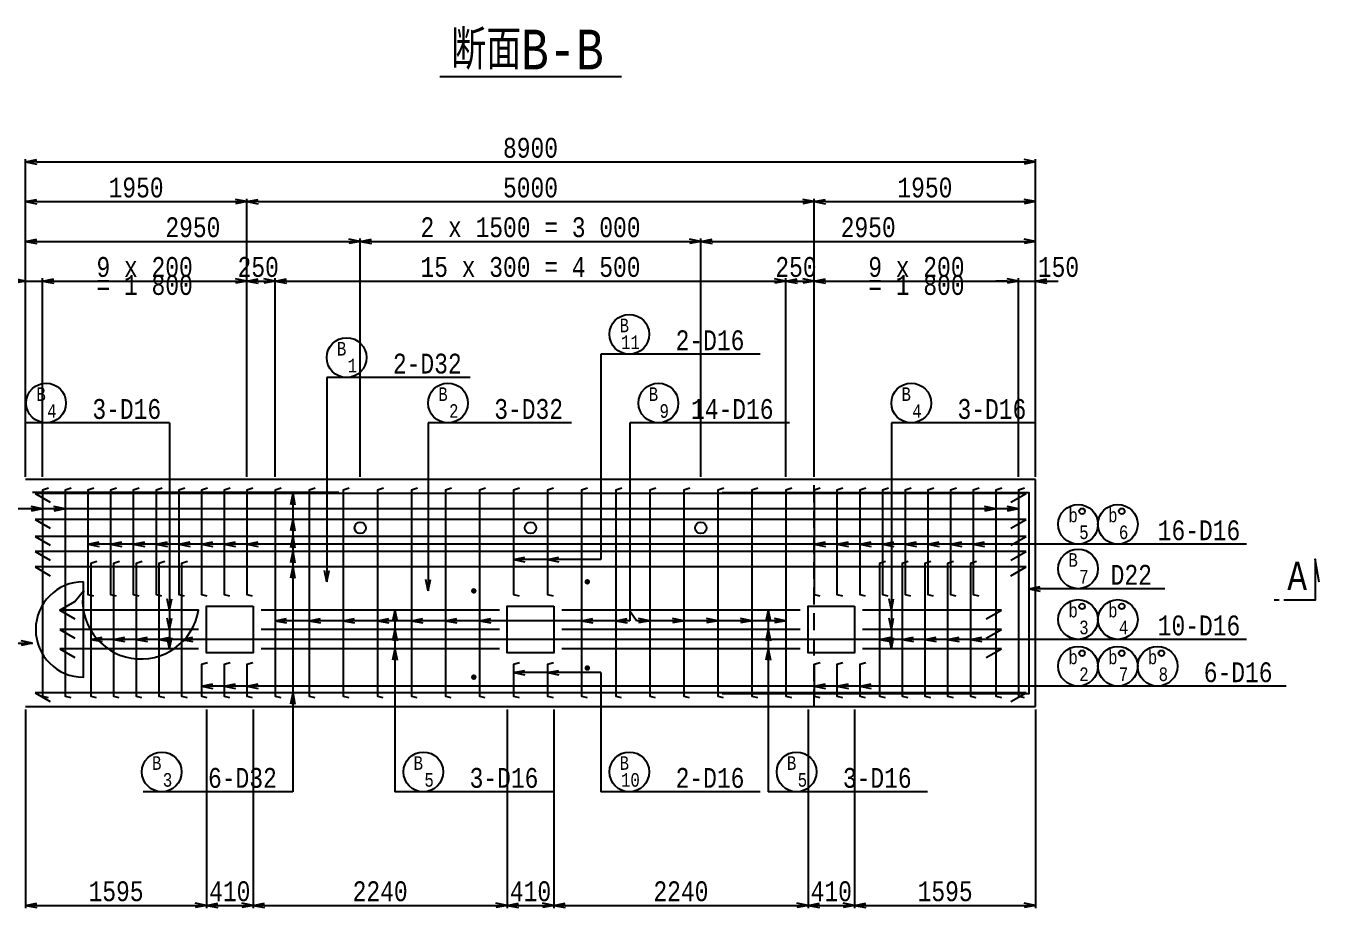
# Model space of a CAD drawing. Extents: x 0 to 42050, y -16055 to 29700.
# Drawn here: x 6257 to 17652, y 11967 to 19740 of the extents above; entities that cross this region are included whole.
import ezdxf
from ezdxf.enums import TextEntityAlignment as Align

# ---------------------------------------------------------------- set-up
doc = ezdxf.new("R2010")
doc.units = 0
doc.header["$LTSCALE"] = 300
doc.header["$MEASUREMENT"] = 0
doc.linetypes.add('DASHED', pattern=[0.75, 0.5, -0.25])
doc.layers.get('0').update_dxf_attribs({"linetype": 'CONTINUOUS'})
doc.layers.get('DEFPOINTS').update_dxf_attribs({"linetype": 'CONTINUOUS'})
for name, color, linetype in [('1002', 1, 'CONTINUOUS'), ('ガス圧接', 4, 'CONTINUOUS'), ('スターラップ', 6, 'CONTINUOUS'), ('主筋', 3, 'CONTINUOUS'), ('引き出し線', 2, 'CONTINUOUS'), ('構造線', 7, 'CONTINUOUS'), ('配力筋', 4, 'CONTINUOUS')]:
    doc.layers.add(name, color=color, linetype=linetype)
doc.styles.get("Standard").update_dxf_attribs({"font": 'monotxt.shx', "width": 0.8, "bigfont": 'extfont.shx'})
doc.dimstyles.new('DIMST1_1', dxfattribs={"dimscale": 50, "dimtxt": 4, "dimasz": 2, "dimexe": 0.5, "dimexo": 0.5, "dimgap": 0.09, "dimtad": 0, "dimdec": 0, "dimzin": 0, "dimtxsty": 'STANDARD', "dimblk": 'ARROW_1', "dimblk1": 'ARROW_1', "dimblk2": 'ARROW_1', "dimcen": 1, "dimdle": 3, "dimclrd": 1, "dimclre": 1, "dimclrt": 3, "dimazin": 3, "dimtfac": 1, "dimtdec": 4, "dimtix": 1, "dimtmove": 0, "dimatfit": 3, "dimtvp": 0.7, "dimtolj": 1, "dimtzin": 0})

# ---------------------------------------------------------------- blocks, each defined once
blk = doc.blocks.new('ARROW_1')
at = {"color": 0}
for p, q in [((0, 0), (-1, 0.2)), ((0, 0), (-1, -0.2)), ((-1, 0), (0, 0))]:
    blk.add_line(p, q, dxfattribs=at)
blk = doc.blocks.new('*D31')
at = {"color": 2, "linetype": 'BYBLOCK'}
for p, q in [((9227, 14157), (9227, 16957)), ((9327, 16932), (18027, 16932)), ((18127, 14157), (18127, 16957))]:
    blk.add_line(p, q, dxfattribs=at)
at = {"layer": 'DEFPOINTS', "color": 0, "linetype": 'BYBLOCK'}
for p in [(18127, 16932), (9227, 14132), (18127, 14132)]:
    blk.add_point(p, dxfattribs=at)
at = {"color": 2, "linetype": 'BYBLOCK', "xscale": 100, "yscale": 100, "zscale": 100, "rotation": 180}
blk.add_blockref('ARROW_1', (9227, 16932), dxfattribs=at)
at = {"color": 2, "linetype": 'BYBLOCK', "xscale": 100, "yscale": 100, "zscale": 100}
blk.add_blockref('ARROW_1', (18127, 16932), dxfattribs=at)
at = {"color": 6, "linetype": 'BYBLOCK', "insert": (13677, 17055), "char_height": 175, "attachment_point": 5}
blk.add_mtext('\\A1;8900', dxfattribs=at)
blk = doc.blocks.new('*D32')
at = {"color": 2, "linetype": 'BYBLOCK'}
for p, q in [((9327, 16582), (11077, 16582)), ((11177, 14157), (11177, 16607))]:
    blk.add_line(p, q, dxfattribs=at)
at = {"layer": 'DEFPOINTS', "color": 0, "linetype": 'BYBLOCK'}
for p in [(9227, 16582), (11177, 16582), (11177, 14132)]:
    blk.add_point(p, dxfattribs=at)
at = {"color": 2, "linetype": 'BYBLOCK', "xscale": 100, "yscale": 100, "zscale": 100, "rotation": 180}
blk.add_blockref('ARROW_1', (9227, 16582), dxfattribs=at)
at = {"color": 2, "linetype": 'BYBLOCK', "xscale": 100, "yscale": 100, "zscale": 100}
blk.add_blockref('ARROW_1', (11177, 16582), dxfattribs=at)
at = {"color": 6, "linetype": 'BYBLOCK', "insert": (10202, 16705), "char_height": 175, "attachment_point": 5}
blk.add_mtext('\\A1;1950', dxfattribs=at)
blk = doc.blocks.new('*D33')
at = {"color": 2, "linetype": 'BYBLOCK'}
for p, q in [((11277, 16582), (16077, 16582)), ((16177, 14157), (16177, 16607))]:
    blk.add_line(p, q, dxfattribs=at)
at = {"layer": 'DEFPOINTS', "color": 0, "linetype": 'BYBLOCK'}
for p in [(16177, 16582), (11177, 14132), (16177, 14132)]:
    blk.add_point(p, dxfattribs=at)
at = {"color": 2, "linetype": 'BYBLOCK', "xscale": 100, "yscale": 100, "zscale": 100, "rotation": 180}
blk.add_blockref('ARROW_1', (11177, 16582), dxfattribs=at)
at = {"color": 2, "linetype": 'BYBLOCK', "xscale": 100, "yscale": 100, "zscale": 100}
blk.add_blockref('ARROW_1', (16177, 16582), dxfattribs=at)
at = {"color": 6, "linetype": 'BYBLOCK', "insert": (13677, 16705), "char_height": 175, "attachment_point": 5}
blk.add_mtext('\\A1;5000', dxfattribs=at)
blk = doc.blocks.new('*D34')
at = {"color": 2, "linetype": 'BYBLOCK'}
blk.add_line((16277, 16582), (18027, 16582), dxfattribs=at)
at = {"layer": 'DEFPOINTS', "color": 0, "linetype": 'BYBLOCK'}
for p in [(18127, 16582), (18127, 16582), (16177, 14132)]:
    blk.add_point(p, dxfattribs=at)
at = {"color": 2, "linetype": 'BYBLOCK', "xscale": 100, "yscale": 100, "zscale": 100, "rotation": 180}
blk.add_blockref('ARROW_1', (16177, 16582), dxfattribs=at)
at = {"color": 2, "linetype": 'BYBLOCK', "xscale": 100, "yscale": 100, "zscale": 100}
blk.add_blockref('ARROW_1', (18127, 16582), dxfattribs=at)
at = {"color": 6, "linetype": 'BYBLOCK', "insert": (17152, 16705), "char_height": 175, "attachment_point": 5}
blk.add_mtext('\\A1;1950', dxfattribs=at)
blk = doc.blocks.new('*D35')
at = {"color": 2, "linetype": 'BYBLOCK'}
for p, q in [((9127, 15882), (9027, 15882)), ((9227, 15882), (9377, 15882)), ((9227, 15882), (9377, 15882)), ((9377, 14157), (9377, 15907)), ((9477, 15882), (9577, 15882))]:
    blk.add_line(p, q, dxfattribs=at)
at = {"layer": 'DEFPOINTS', "color": 0, "linetype": 'BYBLOCK'}
for p in [(9227, 15882), (9377, 15882), (9377, 14132)]:
    blk.add_point(p, dxfattribs=at)
at = {"color": 2, "linetype": 'BYBLOCK', "xscale": 100, "yscale": 100, "zscale": 100}
blk.add_blockref('ARROW_1', (9227, 15882), dxfattribs=at)
at = {"color": 2, "linetype": 'BYBLOCK', "xscale": 100, "yscale": 100, "zscale": 100, "rotation": 180}
blk.add_blockref('ARROW_1', (9377, 15882), dxfattribs=at)
at = {"color": 6, "linetype": 'BYBLOCK', "insert": (8959, 16005), "char_height": 175, "attachment_point": 5}
blk.add_mtext('\\A1;150', dxfattribs=at)
blk = doc.blocks.new('*D36')
at = {"color": 2, "linetype": 'BYBLOCK'}
for p, q in [((6504, 17492), (8104, 17492)), ((8204, 15767), (8204, 17517))]:
    blk.add_line(p, q, dxfattribs=at)
at = {"layer": 'DEFPOINTS', "color": 0, "linetype": 'BYBLOCK'}
for p in [(8204, 17492), (6404, 15742), (8204, 15742)]:
    blk.add_point(p, dxfattribs=at)
at = {"color": 2, "linetype": 'BYBLOCK', "xscale": 100, "yscale": 100, "zscale": 100, "rotation": 180}
blk.add_blockref('ARROW_1', (6404, 17492), dxfattribs=at)
at = {"color": 2, "linetype": 'BYBLOCK', "xscale": 100, "yscale": 100, "zscale": 100}
blk.add_blockref('ARROW_1', (8204, 17492), dxfattribs=at)
at = {"color": 6, "linetype": 'BYBLOCK', "insert": (7304, 17615), "char_height": 175, "attachment_point": 5}
blk.add_mtext('\\A1;9 x 200 ', dxfattribs=at)
blk = doc.blocks.new('*D37')
at = {"color": 2, "linetype": 'BYBLOCK'}
for p, q in [((11277, 15882), (11327, 15882)), ((11427, 14157), (11427, 15907))]:
    blk.add_line(p, q, dxfattribs=at)
at = {"layer": 'DEFPOINTS', "color": 0, "linetype": 'BYBLOCK'}
for p in [(11427, 15882), (11177, 14132), (11427, 14132)]:
    blk.add_point(p, dxfattribs=at)
at = {"color": 2, "linetype": 'BYBLOCK', "xscale": 100, "yscale": 100, "zscale": 100, "rotation": 180}
blk.add_blockref('ARROW_1', (11177, 15882), dxfattribs=at)
at = {"color": 2, "linetype": 'BYBLOCK', "xscale": 100, "yscale": 100, "zscale": 100}
blk.add_blockref('ARROW_1', (11427, 15882), dxfattribs=at)
at = {"color": 6, "linetype": 'BYBLOCK', "insert": (11278, 16005), "char_height": 175, "attachment_point": 5}
blk.add_mtext('\\A1;250', dxfattribs=at)
blk = doc.blocks.new('*D38')
at = {"color": 2, "linetype": 'BYBLOCK'}
for p, q in [((11527, 15882), (15827, 15882)), ((15927, 14157), (15927, 15907))]:
    blk.add_line(p, q, dxfattribs=at)
at = {"layer": 'DEFPOINTS', "color": 0, "linetype": 'BYBLOCK'}
for p in [(15927, 15882), (11427, 14132), (15927, 14132)]:
    blk.add_point(p, dxfattribs=at)
at = {"color": 2, "linetype": 'BYBLOCK', "xscale": 100, "yscale": 100, "zscale": 100, "rotation": 180}
blk.add_blockref('ARROW_1', (11427, 15882), dxfattribs=at)
at = {"color": 2, "linetype": 'BYBLOCK', "xscale": 100, "yscale": 100, "zscale": 100}
blk.add_blockref('ARROW_1', (15927, 15882), dxfattribs=at)
at = {"color": 6, "linetype": 'BYBLOCK', "insert": (13677, 16005), "char_height": 175, "attachment_point": 5}
blk.add_mtext('\\A1;15 x 300 = 4 500', dxfattribs=at)
blk = doc.blocks.new('*D39')
at = {"color": 2, "linetype": 'BYBLOCK'}
for p, q in [((16027, 15882), (16077, 15882)), ((16177, 14157), (16177, 15907))]:
    blk.add_line(p, q, dxfattribs=at)
at = {"layer": 'DEFPOINTS', "color": 0, "linetype": 'BYBLOCK'}
for p in [(16177, 15882), (15927, 14132), (16177, 14132)]:
    blk.add_point(p, dxfattribs=at)
at = {"color": 2, "linetype": 'BYBLOCK', "xscale": 100, "yscale": 100, "zscale": 100, "rotation": 180}
blk.add_blockref('ARROW_1', (15927, 15882), dxfattribs=at)
at = {"color": 2, "linetype": 'BYBLOCK', "xscale": 100, "yscale": 100, "zscale": 100}
blk.add_blockref('ARROW_1', (16177, 15882), dxfattribs=at)
at = {"color": 6, "linetype": 'BYBLOCK', "insert": (16016, 16005), "char_height": 175, "attachment_point": 5}
blk.add_mtext('\\A1;250', dxfattribs=at)
blk = doc.blocks.new('*D40')
at = {"color": 2, "linetype": 'BYBLOCK'}
for p, q in [((13304, 17492), (14904, 17492)), ((15004, 15767), (15004, 17517))]:
    blk.add_line(p, q, dxfattribs=at)
at = {"layer": 'DEFPOINTS', "color": 0, "linetype": 'BYBLOCK'}
for p in [(15004, 17492), (13204, 15742), (15004, 15742)]:
    blk.add_point(p, dxfattribs=at)
at = {"color": 2, "linetype": 'BYBLOCK', "xscale": 100, "yscale": 100, "zscale": 100, "rotation": 180}
blk.add_blockref('ARROW_1', (13204, 17492), dxfattribs=at)
at = {"color": 2, "linetype": 'BYBLOCK', "xscale": 100, "yscale": 100, "zscale": 100}
blk.add_blockref('ARROW_1', (15004, 17492), dxfattribs=at)
at = {"color": 6, "linetype": 'BYBLOCK', "insert": (14104, 17615), "char_height": 175, "attachment_point": 5}
blk.add_mtext('\\A1;9 x 200 ', dxfattribs=at)
blk = doc.blocks.new('*D41')
at = {"color": 2, "linetype": 'BYBLOCK'}
for p, q in [((17877, 15882), (17777, 15882)), ((17977, 15882), (18127, 15882)), ((17977, 15882), (18127, 15882)), ((18127, 14157), (18127, 15907)), ((18227, 15882), (18327, 15882))]:
    blk.add_line(p, q, dxfattribs=at)
at = {"layer": 'DEFPOINTS', "color": 0, "linetype": 'BYBLOCK'}
for p in [(18127, 15882), (17977, 14132), (18127, 14132)]:
    blk.add_point(p, dxfattribs=at)
at = {"color": 2, "linetype": 'BYBLOCK', "xscale": 100, "yscale": 100, "zscale": 100}
blk.add_blockref('ARROW_1', (17977, 15882), dxfattribs=at)
at = {"color": 2, "linetype": 'BYBLOCK', "xscale": 100, "yscale": 100, "zscale": 100, "rotation": 180}
blk.add_blockref('ARROW_1', (18127, 15882), dxfattribs=at)
at = {"color": 6, "linetype": 'BYBLOCK', "insert": (18329, 16005), "char_height": 175, "attachment_point": 5}
blk.add_mtext('\\A1;150', dxfattribs=at)
blk = doc.blocks.new('*D129')
at = {"color": 2, "linetype": 'BYBLOCK'}
for p, q in [((6254, 13717), (6254, 11967)), ((7849, 13717), (7849, 11967)), ((6354, 11992), (7749, 11992))]:
    blk.add_line(p, q, dxfattribs=at)
at = {"layer": 'DEFPOINTS', "color": 0, "linetype": 'BYBLOCK'}
for p in [(6254, 13742), (7849, 13742), (7849, 11992)]:
    blk.add_point(p, dxfattribs=at)
at = {"color": 2, "linetype": 'BYBLOCK', "xscale": 100, "yscale": 100, "zscale": 100, "rotation": 180}
blk.add_blockref('ARROW_1', (6254, 11992), dxfattribs=at)
at = {"color": 2, "linetype": 'BYBLOCK', "xscale": 100, "yscale": 100, "zscale": 100}
blk.add_blockref('ARROW_1', (7849, 11992), dxfattribs=at)
at = {"color": 6, "linetype": 'BYBLOCK', "insert": (7052, 12115), "char_height": 175, "attachment_point": 5}
blk.add_mtext('\\A1;1595', dxfattribs=at)
blk = doc.blocks.new('*D130')
at = {"color": 2, "linetype": 'BYBLOCK'}
for p, q in [((8259, 13717), (8259, 11967)), ((7949, 11992), (8159, 11992))]:
    blk.add_line(p, q, dxfattribs=at)
at = {"layer": 'DEFPOINTS', "color": 0, "linetype": 'BYBLOCK'}
for p in [(7849, 13742), (8259, 13742), (8259, 11992)]:
    blk.add_point(p, dxfattribs=at)
at = {"color": 2, "linetype": 'BYBLOCK', "xscale": 100, "yscale": 100, "zscale": 100, "rotation": 180}
blk.add_blockref('ARROW_1', (7849, 11992), dxfattribs=at)
at = {"color": 2, "linetype": 'BYBLOCK', "xscale": 100, "yscale": 100, "zscale": 100}
blk.add_blockref('ARROW_1', (8259, 11992), dxfattribs=at)
at = {"color": 6, "linetype": 'BYBLOCK', "insert": (8054, 12115), "char_height": 175, "attachment_point": 5}
blk.add_mtext('\\A1;410', dxfattribs=at)
blk = doc.blocks.new('*D131')
at = {"color": 2, "linetype": 'BYBLOCK'}
for p, q in [((10499, 13717), (10499, 11967)), ((8359, 11992), (10399, 11992))]:
    blk.add_line(p, q, dxfattribs=at)
at = {"layer": 'DEFPOINTS', "color": 0, "linetype": 'BYBLOCK'}
for p in [(8259, 13742), (10499, 13742), (10499, 11992)]:
    blk.add_point(p, dxfattribs=at)
at = {"color": 2, "linetype": 'BYBLOCK', "xscale": 100, "yscale": 100, "zscale": 100, "rotation": 180}
blk.add_blockref('ARROW_1', (8259, 11992), dxfattribs=at)
at = {"color": 2, "linetype": 'BYBLOCK', "xscale": 100, "yscale": 100, "zscale": 100}
blk.add_blockref('ARROW_1', (10499, 11992), dxfattribs=at)
at = {"color": 6, "linetype": 'BYBLOCK', "insert": (9379, 12115), "char_height": 175, "attachment_point": 5}
blk.add_mtext('\\A1;2240', dxfattribs=at)
blk = doc.blocks.new('*D132')
at = {"color": 2, "linetype": 'BYBLOCK'}
for p, q in [((10909, 13717), (10909, 11967)), ((10599, 11992), (10809, 11992))]:
    blk.add_line(p, q, dxfattribs=at)
at = {"layer": 'DEFPOINTS', "color": 0, "linetype": 'BYBLOCK'}
for p in [(10499, 13742), (10909, 13742), (10909, 11992)]:
    blk.add_point(p, dxfattribs=at)
at = {"color": 2, "linetype": 'BYBLOCK', "xscale": 100, "yscale": 100, "zscale": 100, "rotation": 180}
blk.add_blockref('ARROW_1', (10499, 11992), dxfattribs=at)
at = {"color": 2, "linetype": 'BYBLOCK', "xscale": 100, "yscale": 100, "zscale": 100}
blk.add_blockref('ARROW_1', (10909, 11992), dxfattribs=at)
at = {"color": 6, "linetype": 'BYBLOCK', "insert": (10704, 12115), "char_height": 175, "attachment_point": 5}
blk.add_mtext('\\A1;410', dxfattribs=at)
blk = doc.blocks.new('*D133')
at = {"color": 2, "linetype": 'BYBLOCK'}
for p, q in [((13149, 13717), (13149, 11967)), ((11009, 11992), (13049, 11992))]:
    blk.add_line(p, q, dxfattribs=at)
at = {"layer": 'DEFPOINTS', "color": 0, "linetype": 'BYBLOCK'}
for p in [(10909, 13742), (13149, 13742), (13149, 11992)]:
    blk.add_point(p, dxfattribs=at)
at = {"color": 2, "linetype": 'BYBLOCK', "xscale": 100, "yscale": 100, "zscale": 100, "rotation": 180}
blk.add_blockref('ARROW_1', (10909, 11992), dxfattribs=at)
at = {"color": 2, "linetype": 'BYBLOCK', "xscale": 100, "yscale": 100, "zscale": 100}
blk.add_blockref('ARROW_1', (13149, 11992), dxfattribs=at)
at = {"color": 6, "linetype": 'BYBLOCK', "insert": (12029, 12115), "char_height": 175, "attachment_point": 5}
blk.add_mtext('\\A1;2240', dxfattribs=at)
blk = doc.blocks.new('*D134')
at = {"color": 2, "linetype": 'BYBLOCK'}
for p, q in [((13559, 13717), (13559, 11967)), ((13249, 11992), (13459, 11992))]:
    blk.add_line(p, q, dxfattribs=at)
at = {"layer": 'DEFPOINTS', "color": 0, "linetype": 'BYBLOCK'}
for p in [(13149, 13742), (13559, 13742), (13559, 11992)]:
    blk.add_point(p, dxfattribs=at)
at = {"color": 2, "linetype": 'BYBLOCK', "xscale": 100, "yscale": 100, "zscale": 100, "rotation": 180}
blk.add_blockref('ARROW_1', (13149, 11992), dxfattribs=at)
at = {"color": 2, "linetype": 'BYBLOCK', "xscale": 100, "yscale": 100, "zscale": 100}
blk.add_blockref('ARROW_1', (13559, 11992), dxfattribs=at)
at = {"color": 6, "linetype": 'BYBLOCK', "insert": (13354, 12115), "char_height": 175, "attachment_point": 5}
blk.add_mtext('\\A1;410', dxfattribs=at)
blk = doc.blocks.new('*D135')
at = {"color": 2, "linetype": 'BYBLOCK'}
for p, q in [((15154, 13717), (15154, 11967)), ((13659, 11992), (15054, 11992))]:
    blk.add_line(p, q, dxfattribs=at)
at = {"layer": 'DEFPOINTS', "color": 0, "linetype": 'BYBLOCK'}
for p in [(13559, 13742), (15154, 13742), (15154, 11992)]:
    blk.add_point(p, dxfattribs=at)
at = {"color": 2, "linetype": 'BYBLOCK', "xscale": 100, "yscale": 100, "zscale": 100, "rotation": 180}
blk.add_blockref('ARROW_1', (13559, 11992), dxfattribs=at)
at = {"color": 2, "linetype": 'BYBLOCK', "xscale": 100, "yscale": 100, "zscale": 100}
blk.add_blockref('ARROW_1', (15154, 11992), dxfattribs=at)
at = {"color": 6, "linetype": 'BYBLOCK', "insert": (14357, 12115), "char_height": 175, "attachment_point": 5}
blk.add_mtext('\\A1;1595', dxfattribs=at)
blk = doc.blocks.new('*D136')
at = {"color": 2, "linetype": 'BYBLOCK'}
for p, q in [((6354, 17842), (9104, 17842)), ((9204, 15767), (9204, 17867))]:
    blk.add_line(p, q, dxfattribs=at)
at = {"layer": 'DEFPOINTS', "color": 0, "linetype": 'BYBLOCK'}
for p in [(6254, 17842), (9204, 17842), (9204, 15742)]:
    blk.add_point(p, dxfattribs=at)
at = {"color": 2, "linetype": 'BYBLOCK', "xscale": 100, "yscale": 100, "zscale": 100, "rotation": 180}
blk.add_blockref('ARROW_1', (6254, 17842), dxfattribs=at)
at = {"color": 2, "linetype": 'BYBLOCK', "xscale": 100, "yscale": 100, "zscale": 100}
blk.add_blockref('ARROW_1', (9204, 17842), dxfattribs=at)
at = {"color": 6, "linetype": 'BYBLOCK', "insert": (7729, 17965), "char_height": 175, "attachment_point": 5}
blk.add_mtext('\\A1;2950', dxfattribs=at)
blk = doc.blocks.new('*D137')
at = {"color": 2, "linetype": 'BYBLOCK'}
for p, q in [((9304, 17842), (12104, 17842)), ((12204, 15767), (12204, 17867))]:
    blk.add_line(p, q, dxfattribs=at)
at = {"layer": 'DEFPOINTS', "color": 0, "linetype": 'BYBLOCK'}
for p in [(12204, 17842), (9204, 15742), (12204, 15742)]:
    blk.add_point(p, dxfattribs=at)
at = {"color": 2, "linetype": 'BYBLOCK', "xscale": 100, "yscale": 100, "zscale": 100, "rotation": 180}
blk.add_blockref('ARROW_1', (9204, 17842), dxfattribs=at)
at = {"color": 2, "linetype": 'BYBLOCK', "xscale": 100, "yscale": 100, "zscale": 100}
blk.add_blockref('ARROW_1', (12204, 17842), dxfattribs=at)
at = {"color": 6, "linetype": 'BYBLOCK', "insert": (10704, 17965), "char_height": 175, "attachment_point": 5}
blk.add_mtext('\\A1;2 x 1500 = 3 000', dxfattribs=at)
blk = doc.blocks.new('*D138')
at = {"color": 2, "linetype": 'BYBLOCK'}
blk.add_line((12304, 17842), (15054, 17842), dxfattribs=at)
at = {"layer": 'DEFPOINTS', "color": 0, "linetype": 'BYBLOCK'}
for p in [(15154, 17842), (15154, 17842), (12204, 15742)]:
    blk.add_point(p, dxfattribs=at)
at = {"color": 2, "linetype": 'BYBLOCK', "xscale": 100, "yscale": 100, "zscale": 100, "rotation": 180}
blk.add_blockref('ARROW_1', (12204, 17842), dxfattribs=at)
at = {"color": 2, "linetype": 'BYBLOCK', "xscale": 100, "yscale": 100, "zscale": 100}
blk.add_blockref('ARROW_1', (15154, 17842), dxfattribs=at)
at = {"color": 6, "linetype": 'BYBLOCK', "insert": (13679, 17965), "char_height": 175, "attachment_point": 5}
blk.add_mtext('\\A1;2950', dxfattribs=at)
blk = doc.blocks.new('DOT1')
at = {"const_width": 0.5}
blk.add_lwpolyline([(-0.25, 0, 1), (0.25, 0, 1)], format="xyb", close=True, dxfattribs=at)

msp = doc.modelspace()

# ---------------------------------------------------------------- linework, layer by layer
at = {"color": 4, "linetype": 'CONTINUOUS'}
msp.add_line((11504.2, 19292.5), (9904.2, 19292.5), dxfattribs=at)
at = {"color": 3, "linetype": 'CONTINUOUS'}
msp.add_line((17299.5, 14681.4), (17256.3, 14681.5), dxfattribs=at)
msp.add_lwpolyline([(17652.3, 14838.1), (17616.6, 15041.2), (17616.3, 14681.2), (17342.7, 14681.4)], dxfattribs=at)
at = {"layer": '1002', "color": 3}
for points in [[(6764.2, 14842.5, 1), (6764.2, 14002.5)], [(6764.2, 14762.5, 1), (7779.2, 14592.5), (6556.2, 14592.5), (6689.2, 14669.3)]]:
    msp.add_lwpolyline(points, format="xyb", close=True, dxfattribs=at)
at = {"layer": 'スターラップ', "color": 6}
for points in [[(6457.1, 15666.9), (6404.2, 15650.5), (6404.2, 13834.5), (6452.7, 13822.4)], [(6657.1, 15666.9), (6604.2, 15650.5), (6604.2, 13834.5), (6652.7, 13822.4)], [(6857.1, 15666.9), (6804.2, 15650.5), (6804.2, 14731.5), (6852.7, 14719.4)], [(7057.1, 15666.9), (7004.2, 15650.5), (7004.2, 14731.5), (7052.7, 14719.4)], [(7257.1, 15666.9), (7204.2, 15650.5), (7204.2, 14731.5), (7252.7, 14719.4)], [(7457.1, 15666.9), (7404.2, 15650.5), (7404.2, 14731.5), (7452.7, 14719.4)], [(7657.1, 15666.9), (7604.2, 15650.5), (7604.2, 14731.5), (7652.7, 14719.4)], [(7857.1, 15666.9), (7804.2, 15650.5), (7804.2, 14731.5), (7852.7, 14719.4)], [(8057.1, 15666.9), (8004.2, 15650.5), (8004.2, 14731.5), (8052.7, 14719.4)], [(8257.1, 15666.9), (8204.2, 15650.5), (8204.2, 14731.5), (8252.7, 14719.4)], [(13257.1, 15666.9), (13204.2, 15650.5), (13204.2, 14731.5), (13252.7, 14719.4)], [(13457.1, 15666.9), (13404.2, 15650.5), (13404.2, 14731.5), (13452.7, 14719.4)], [(13657.1, 15666.9), (13604.2, 15650.5), (13604.2, 14731.5), (13652.7, 14719.4)], [(13857.1, 15666.9), (13804.2, 15650.5), (13804.2, 14731.5), (13852.7, 14719.4)], [(14057.1, 15666.9), (14004.2, 15650.5), (14004.2, 14731.5), (14052.7, 14719.4)], [(14257.1, 15666.9), (14204.2, 15650.5), (14204.2, 14731.5), (14252.7, 14719.4)], [(14457.1, 15666.9), (14404.2, 15650.5), (14404.2, 14731.5), (14452.7, 14719.4)], [(14657.1, 15666.9), (14604.2, 15650.5), (14604.2, 14731.5), (14652.7, 14719.4)], [(14857.1, 15666.9), (14804.2, 15650.5), (14804.2, 13834.5), (14852.7, 13822.4)], [(15057.1, 15666.9), (15004.2, 15650.5), (15004.2, 13834.5), (15052.7, 13822.4)], [(6882.1, 15020.6), (6829.2, 15004.1), (6829.2, 13834.5), (6877.7, 13822.4)], [(7082.1, 15020.6), (7029.2, 15004.1), (7029.2, 13834.5), (7077.7, 13822.4)], [(7282.1, 15020.6), (7229.2, 15004.1), (7229.2, 13834.5), (7277.7, 13822.4)], [(7482.1, 15020.6), (7429.2, 15004.1), (7429.2, 13834.5), (7477.7, 13822.4)], [(7682.1, 15020.6), (7629.2, 15004.1), (7629.2, 13834.5), (7677.7, 13822.4)], [(13832.1, 15020.6), (13779.2, 15004.1), (13779.2, 13834.5), (13827.7, 13822.4)], [(14032.1, 15020.6), (13979.2, 15004.1), (13979.2, 13834.5), (14027.7, 13822.4)], [(14232.1, 15020.6), (14179.2, 15004.1), (14179.2, 13834.5), (14227.7, 13822.4)], [(14432.1, 15020.6), (14379.2, 15004.1), (14379.2, 13834.5), (14427.7, 13822.4)], [(14632.1, 15020.6), (14579.2, 15004.1), (14579.2, 13834.5), (14627.7, 13822.4)], [(7857.1, 14129.9), (7804.2, 14113.5), (7804.2, 13834.5), (7852.7, 13822.4)], [(8057.1, 14129.9), (8004.2, 14113.5), (8004.2, 13834.5), (8052.7, 13822.4)], [(8257.1, 14129.9), (8204.2, 14113.5), (8204.2, 13834.5), (8252.7, 13822.4)], [(13257.1, 14129.9), (13204.2, 14113.5), (13204.2, 13834.5), (13252.7, 13822.4)], [(13457.1, 14129.9), (13404.2, 14113.5), (13404.2, 13834.5), (13452.7, 13822.4)], [(13657.1, 14129.9), (13604.2, 14113.5), (13604.2, 13834.5), (13652.7, 13822.4)]]:
    msp.add_lwpolyline(points, dxfattribs=at)
at = {"layer": '主筋', "color": 3, "linetype": 'CONTINUOUS'}
for p, q in [((15070.2, 15619.5), (6338.2, 15619.5)), ((6338.2, 15619.5), (6471.2, 15542.7)), ((14937.2, 15542.7), (15070.2, 15619.5)), ((15070.2, 15392.5), (6338.2, 15392.5)), ((6338.2, 15392.5), (6471.2, 15315.7)), ((14937.2, 15315.7), (15070.2, 15392.5)), ((15070.2, 15242.5), (6338.2, 15242.5)), ((6338.2, 15242.5), (6471.2, 15165.7)), ((14937.2, 15165.7), (15070.2, 15242.5)), ((15070.2, 15109.1), (6338.2, 15109.1)), ((6338.2, 15109.1), (6471.2, 15032.3)), ((14937.2, 15032.3), (15070.2, 15109.1)), ((15070.2, 14973.1), (6338.2, 14973.1)), ((6338.2, 14973.1), (6471.2, 14896.3)), ((14937.2, 14896.3), (15070.2, 14973.1)), ((7779.2, 14592.5), (6556.2, 14592.5)), ((6556.2, 14592.5), (6689.2, 14515.7)), ((14852.2, 14592.5), (13629.2, 14592.5)), ((14719.2, 14515.7), (14852.2, 14592.5)), ((7779.2, 14422.5), (6556.2, 14422.5)), ((6556.2, 14422.5), (6689.2, 14345.7)), ((14852.2, 14422.5), (13629.2, 14422.5)), ((14719.2, 14345.7), (14852.2, 14422.5)), ((7779.2, 14252.5), (6556.2, 14252.5)), ((6556.2, 14252.5), (6689.2, 14175.7)), ((14852.2, 14252.5), (13629.2, 14252.5)), ((14719.2, 14175.7), (14852.2, 14252.5)), ((15070.2, 13865.5), (6338.2, 13865.5)), ((6338.2, 13865.5), (6471.2, 13788.7)), ((14937.2, 13788.7), (15070.2, 13865.5))]:
    msp.add_line(p, q, dxfattribs=at)
for points in [[(10429.2, 14592.5), (8329.2, 14592.5)], [(13079.2, 14592.5), (10979.2, 14592.5)], [(10429.2, 14422.5), (8329.2, 14422.5)], [(13079.2, 14422.5), (10979.2, 14422.5)], [(10429.2, 14252.5), (8329.2, 14252.5)], [(13079.2, 14252.5), (10979.2, 14252.5)]]:
    msp.add_lwpolyline(points, dxfattribs=at)
at = {"layer": '引き出し線', "color": 2, "linetype": 'CONTINUOUS'}
for p, q in [((11323.3, 16847.9), (11323.3, 15039.5)), ((12728.6, 16847.9), (11323.3, 16847.9)), ((10171.5, 16642.5), (8908.6, 16642.5)), ((8908.6, 16642.5), (8908.6, 14842.5)), ((7523.6, 16242.5), (6260.7, 16242.5)), ((7523.6, 16242.5), (7523.6, 14252.5)), ((9801.8, 16242.5), (9801.8, 14762.5)), ((11064.7, 16242.5), (9801.8, 16242.5)), ((11579.9, 16242.5), (11579.9, 14499.9)), ((12985.2, 16242.5), (11579.9, 16242.5)), ((13883.2, 16242.5), (13883.2, 14252.5)), ((15146.1, 16242.5), (13883.2, 16242.5)), ((8608.7, 15619.5), (8608.7, 12992.5)), ((15004.2, 15485.1), (6112.2, 15485.1)), ((17010.9, 15173.9), (6804.2, 15173.9)), ((11579.9, 14973.1), (8454.2, 14973.1)), ((11323.3, 15039.5), (10554.2, 15039.5)), ((16292.4, 14781.4), (15093.2, 14781.4)), ((9508.1, 14592.5), (9508.1, 12992.5)), ((12797, 14592.5), (12797, 12992.5)), ((11579.9, 14499.9), (8454.2, 14499.9)), ((11638.6, 14499.9), (11579.9, 14583.5)), ((12954.2, 14499.9), (11638.6, 14499.9)), ((5116, 14302.3), (6315.2, 14302.3)), ((17010.9, 14335.6), (6829.2, 14335.6)), ((11323.3, 14042.1), (10554.2, 14042.1)), ((11323.3, 14042.1), (11323.3, 12992.5)), ((17360.9, 13923.2), (7804.2, 13923.2)), ((8608.7, 12992.5), (7290.7, 12992.5)), ((10913.4, 12992.5), (9508.1, 12992.5)), ((12728.6, 12992.5), (11323.3, 12992.5)), ((14202.3, 12992.5), (12797, 12992.5))]:
    msp.add_line(p, q, dxfattribs=at)
for centre in [(11574.5, 17022.9), (9083.6, 16817.5), (6435.7, 16417.5), (9976.8, 16417.5), (11831.1, 16417.5), (14058.2, 16417.5), (15528.7, 15348.9), (15878.7, 15348.9), (15528.7, 14956.4), (15528.7, 14510.6), (15878.7, 14510.6), (15528.7, 14098.2), (15878.7, 14098.2), (16228.7, 14098.2), (7454.6, 13167.5), (9759.3, 13167.5), (11574.5, 13167.5), (13048.2, 13167.5)]:
    msp.add_circle(centre, 175, dxfattribs=at)
at = {"layer": '引き出し線', "color": 6, "linetype": 'CONTINUOUS'}
for centre in [(15563.2, 15464.2), (15913.2, 15464.2), (15563.2, 14625.9), (15913.2, 14625.9), (15563.2, 14213.5), (15913.2, 14213.5), (16263.2, 14213.5)]:
    msp.add_circle(centre, 25, dxfattribs=at)
at = {"layer": '構造線', "color": 7, "linetype": 'CONTINUOUS'}
for p, q in [((15154.2, 15742.5), (6254.2, 15742.5)), ((15154.2, 13742.5), (15154.2, 15742.5)), ((6254.2, 13742.5), (15154.2, 13742.5))]:
    msp.add_line(p, q, dxfattribs=at)
at = {"layer": '構造線', "color": 7, "linetype": 'DASHED'}
msp.add_line((13204.2, 13742.5), (13204.2, 15742.5), dxfattribs=at)
at = {"layer": '構造線', "color": 7, "linetype": 'CONTINUOUS'}
for points in [[(8259.2, 14627.5), (8259.2, 14217.5), (7849.2, 14217.5), (7849.2, 14627.5)], [(10909.2, 14627.5), (10909.2, 14217.5), (10499.2, 14217.5), (10499.2, 14627.5)], [(13559.2, 14627.5), (13559.2, 14217.5), (13149.2, 14217.5), (13149.2, 14627.5)]]:
    msp.add_lwpolyline(points, close=True, dxfattribs=at)
for centre in [(9204.2, 15317.5), (10704.2, 15317.5), (12204.2, 15317.5)]:
    msp.add_circle(centre, 50, dxfattribs=at)
at = {"layer": '配力筋', "color": 4, "linetype": 'CONTINUOUS'}
for points in [[(9015.2, 15630.5), (6315.2, 15630.5)], [(12393.2, 15630.5), (15093.2, 15630.5), (15093.2, 13854.5), (12393.2, 13854.5)]]:
    msp.add_lwpolyline(points, dxfattribs=at)
at = {"layer": '配力筋', "color": 4}
for points in [[(8507.1, 15666.9), (8454.2, 15650.5), (8454.2, 13834.5), (8502.7, 13822.4)], [(8807.1, 15666.9), (8754.2, 15650.5), (8754.2, 13834.5), (8802.7, 13822.4)], [(9107.1, 15666.9), (9054.2, 15650.5), (9054.2, 13834.5), (9102.7, 13822.4)], [(9407.1, 15666.9), (9354.2, 15650.5), (9354.2, 13834.5), (9402.7, 13822.4)], [(9707.1, 15666.9), (9654.2, 15650.5), (9654.2, 13834.5), (9702.7, 13822.4)], [(10007.1, 15666.9), (9954.2, 15650.5), (9954.2, 13834.5), (10002.7, 13822.4)], [(10307.1, 15666.9), (10254.2, 15650.5), (10254.2, 13834.5), (10302.7, 13822.4)], [(10607.1, 15666.9), (10554.2, 15650.5), (10554.2, 14731.5), (10602.7, 14719.4)], [(10907.1, 15666.9), (10854.2, 15650.5), (10854.2, 14731.5), (10902.7, 14719.4)], [(11207.1, 15666.9), (11154.2, 15650.5), (11154.2, 13834.5), (11202.7, 13822.4)], [(11507.1, 15666.9), (11454.2, 15650.5), (11454.2, 13834.5), (11502.7, 13822.4)], [(11807.1, 15666.9), (11754.2, 15650.5), (11754.2, 13834.5), (11802.7, 13822.4)], [(12107.1, 15666.9), (12054.2, 15650.5), (12054.2, 13834.5), (12102.7, 13822.4)], [(12407.1, 15666.9), (12354.2, 15650.5), (12354.2, 13834.5), (12402.7, 13822.4)], [(12707.1, 15666.9), (12654.2, 15650.5), (12654.2, 13834.5), (12702.7, 13822.4)], [(13007.1, 15666.9), (12954.2, 15650.5), (12954.2, 13834.5), (13002.7, 13822.4)], [(10607.1, 14129.9), (10554.2, 14113.5), (10554.2, 13834.5), (10602.7, 13822.4)], [(10907.1, 14129.9), (10854.2, 14113.5), (10854.2, 13834.5), (10902.7, 13822.4)]]:
    msp.add_lwpolyline(points, dxfattribs=at)

# ---------------------------------------------------------------- block references
at = {"layer": 'ガス圧接', "color": 3, "xscale": 48, "yscale": 48, "zscale": 48}
for p in [(11204.2, 14842.5), (10204.2, 14762.5), (10204.2, 14002.5), (11204.2, 14082.5)]:
    msp.add_blockref('DOT1', p, dxfattribs=at)
at = {"layer": '引き出し線', "color": 2, "linetype": 'CONTINUOUS', "yscale": 100, "zscale": 100}
for p, xscale, rotation in [((8608.7, 15619.5), 100, 89.99999999999999), ((6404.2, 15485.1), -100, 180), ((6604.2, 15485.1), -100, 180), ((14804.2, 15485.1), -100, 180), ((15004.2, 15485.1), -100, 180), ((8608.7, 15392.5), 100, 89.99999999999999), ((6804.2, 15173.9), 100, 180), ((7004.2, 15173.9), 100, 180), ((7204.2, 15173.9), 100, 180), ((7404.2, 15173.9), 100, 180), ((7604.2, 15173.9), 100, 180), ((7804.2, 15173.9), 100, 180), ((8004.2, 15173.9), 100, 180), ((8204.2, 15173.9), 100, 180), ((8608.7, 15242.5), 100, 89.99999999999999), ((13204.2, 15173.9), 100, 180), ((13404.2, 15173.9), 100, 180), ((13604.2, 15173.9), 100, 180), ((13804.2, 15173.9), 100, 180), ((14004.2, 15173.9), 100, 180), ((14204.2, 15173.9), 100, 180), ((14404.2, 15173.9), 100, 180), ((14604.2, 15173.9), 100, 180), ((8608.7, 15109.1), 100, 89.99999999999999), ((10554.2, 15039.5), 100, 180), ((10854.2, 15039.5), 100, 180), ((8608.7, 14973.1), 100, 89.99999999999999), ((8908.6, 14842.5), 100, 270), ((9801.8, 14762.5), 100, 270), ((15093.2, 14781.4), 100, 180), ((7523.6, 14592.5), 100, 270), ((9508.1, 14592.5), 100, 89.99999999999999), ((12797, 14592.5), 100, 89.99999999999999), ((13883.2, 14592.5), 100, 270), ((7523.6, 14422.5), 100, 270), ((8454.2, 14499.9), 100, 180), ((8754.2, 14499.9), 100, 180), ((9054.2, 14499.9), 100, 180), ((9354.2, 14499.9), 100, 180), ((9654.2, 14499.9), 100, 180), ((9954.2, 14499.9), 100, 180), ((10254.2, 14499.9), 100, 180), ((11154.2, 14499.9), 100, 180), ((11454.2, 14499.9), 100, 180), ((11754.2, 14499.9), -100, 180), ((12054.2, 14499.9), -100, 180), ((12354.2, 14499.9), -100, 180), ((12654.2, 14499.9), -100, 180), ((12954.2, 14499.9), -100, 180), ((13883.2, 14422.5), 100, 270), ((9508.1, 14422.5), 100, 89.99999999999999), ((12797, 14422.5), 100, 89.99999999999999), ((6315.2, 14302.3), -100, 180), ((6829.2, 14335.6), 100, 180), ((7029.2, 14335.6), 100, 180), ((7229.2, 14335.6), 100, 180), ((7429.2, 14335.6), 100, 180), ((7523.6, 14252.5), 100, 270), ((7629.2, 14335.6), 100, 180), ((9508.1, 14252.5), 100, 89.99999999999999), ((12797, 14252.5), 100, 89.99999999999999), ((13779.2, 14335.6), 100, 180), ((13883.2, 14252.5), 100, 270), ((13979.2, 14335.6), 100, 180), ((14179.2, 14335.6), 100, 180), ((14379.2, 14335.6), 100, 180), ((14579.2, 14335.6), 100, 180), ((10554.2, 14042.1), 100, 180), ((10854.2, 14042.1), 100, 180), ((7804.2, 13923.2), 100, 180), ((8004.2, 13923.2), 100, 180), ((8204.2, 13923.2), 100, 180), ((13204.2, 13923.2), 100, 180), ((13404.2, 13923.2), 100, 180), ((13604.2, 13923.2), 100, 180), ((8608.7, 13865.5), 100, 89.99999999999999)]:
    msp.add_blockref('ARROW_1', p, dxfattribs=dict(at, xscale=xscale, rotation=rotation))

# ---------------------------------------------------------------- texts
at = {"color": 4, "width": 0.8}
msp.add_text('断面B-B', height=350, dxfattribs=at).set_placement((10005.4, 19356.8))
at = {"layer": '1002', "color": 6, "width": 0.8}
for p in [(7304.2, 17370), (14104.2, 17370)]:
    msp.add_text('= 1 800', height=175, dxfattribs=at).set_placement(p, align=Align.CENTER)
at = {"layer": '1002', "color": 3, "width": 0.8}
msp.add_text('A', height=250, dxfattribs=at).set_placement((17372.2, 14769.2))
at = {"layer": '引き出し線', "color": 6, "linetype": 'CONTINUOUS', "width": 0.8}
for s, p in [('B', (11488.8, 17041.3)), ('B', (8997.9, 16835.9)), ('B', (6350.1, 16435.9)), ('B', (9891.1, 16435.9)), ('B', (11745.4, 16435.9)), ('B', (13972.5, 16435.9)), ('b', (15443, 15367.3)), ('b', (15793, 15367.3)), ('B', (15443, 14974.8)), ('b', (15443, 14529)), ('b', (15793, 14529)), ('b', (15443, 14116.6)), ('b', (15793, 14116.6)), ('b', (16143, 14116.6)), ('B', (7369, 13185.9)), ('B', (9673.6, 13185.9)), ('B', (11488.8, 13185.9)), ('B', (12962.6, 13185.9))]:
    msp.add_text(s, height=120, dxfattribs=at).set_placement(p)
for s, p in [('11', (11667, 16892.7)), ('1', (9176.1, 16687.3)), ('2', (10069.3, 16287.3)), ('9', (11923.6, 16287.3)), ('4', (6528.3, 16287.3)), ('4', (14150.7, 16287.3)), ('5', (15621.2, 15218.8)), ('6', (15971.2, 15218.8)), ('7', (15621.2, 14826.3)), ('3', (15621.2, 14380.5)), ('4', (15971.2, 14380.5)), ('2', (15621.2, 13968.1)), ('7', (15971.2, 13968.1)), ('8', (16321.2, 13968.1)), ('3', (7547.2, 13037.3)), ('5', (9851.9, 13037.3)), ('10', (11667, 13037.3)), ('5', (13140.8, 13037.3))]:
    msp.add_text(s, height=120, dxfattribs=at).set_placement(p, align=Align.RIGHT)
for s, p in [(' 2-D16', (11861.3, 16882.9)), (' 2-D32', (9370.4, 16677.5)), (' 3-D16', (6722.5, 16277.5)), (' 3-D32', (10263.5, 16277.5)), ('14-D16', (12117.9, 16277.5)), (' 3-D16', (14344.9, 16277.5)), (' 16-D16', (16109.1, 15208.9)), ('D22', (15815.4, 14816.4)), (' 10-D16', (16109.1, 14370.6)), ('6-D16', (16635.8, 13958.2)), (' 6-D32', (7741.4, 13027.5)), (' 3-D16', (10046.1, 13027.5)), (' 2-D16', (11861.3, 13027.5)), (' 3-D16', (13335, 13027.5))]:
    msp.add_text(s, height=175, rotation=359.99966, dxfattribs=at).set_placement(p)

# ---------------------------------------------------------------- dimensions: what is measured, and where the dimension line sits
at = {"layer": '1002', "color": 3}
for base, p1, p2, override, picture, middle in [((12204.2, 17842.5), (9204.2, 15742.5), (12204.2, 15742.5), {"dimtxt": 3.5, "dimsah": 1, "dimse1": 1, "dimclrd": 2, "dimclre": 2, "dimclrt": 6}, '*D137', (10704.2, 17965)), ((9204.2, 17842.5), (6254.2, 17842.5), (9204.2, 15742.5), {"dimtxt": 3.5, "dimsah": 1, "dimclrd": 2, "dimclre": 2, "dimclrt": 6}, '*D136', (7729.2, 17965)), ((8204.2, 17492.5), (6404.2, 15742.5), (8204.2, 15742.5), {"dimtxt": 3.5, "dimsah": 1, "dimse1": 1, "dimclrd": 2, "dimclre": 2, "dimclrt": 6}, '*D36', (7304.2, 17615)), ((15154.2, 17842.5), (12204.2, 15742.5), (15154.2, 17842.5), {"dimtxt": 3.5, "dimsah": 1, "dimse1": 1, "dimclrd": 2, "dimclre": 2, "dimclrt": 6}, '*D138', (13679.2, 17965)), ((15004.2, 17492.5), (13204.2, 15742.5), (15004.2, 15742.5), {"dimtxt": 3.5, "dimsah": 1, "dimse1": 1, "dimclrd": 2, "dimclre": 2, "dimclrt": 6}, '*D40', (14104.2, 17615)), ((7849.2, 11992.5), (6254.2, 13742.5), (7849.2, 13742.5), {"dimtxt": 3.5, "dimsah": 1, "dimclrd": 2, "dimclre": 2, "dimclrt": 6}, '*D129', (7051.7, 12115)), ((8259.2, 11992.5), (7849.2, 13742.5), (8259.2, 13742.5), {"dimtxt": 3.5, "dimsah": 1, "dimse1": 1, "dimclrd": 2, "dimclre": 2, "dimclrt": 6}, '*D130', (8054.2, 12115)), ((10499.2, 11992.5), (8259.2, 13742.5), (10499.2, 13742.5), {"dimtxt": 3.5, "dimsah": 1, "dimse1": 1, "dimclrd": 2, "dimclre": 2, "dimclrt": 6}, '*D131', (9379.2, 12115)), ((10909.2, 11992.5), (10499.2, 13742.5), (10909.2, 13742.5), {"dimtxt": 3.5, "dimsah": 1, "dimse1": 1, "dimclrd": 2, "dimclre": 2, "dimclrt": 6}, '*D132', (10704.2, 12115)), ((13149.2, 11992.5), (10909.2, 13742.5), (13149.2, 13742.5), {"dimtxt": 3.5, "dimsah": 1, "dimse1": 1, "dimclrd": 2, "dimclre": 2, "dimclrt": 6}, '*D133', (12029.2, 12115)), ((13559.2, 11992.5), (13149.2, 13742.5), (13559.2, 13742.5), {"dimtxt": 3.5, "dimsah": 1, "dimse1": 1, "dimclrd": 2, "dimclre": 2, "dimclrt": 6}, '*D134', (13354.2, 12115)), ((15154.2, 11992.5), (13559.2, 13742.5), (15154.2, 13742.5), {"dimtxt": 3.5, "dimsah": 1, "dimse1": 1, "dimclrd": 2, "dimclre": 2, "dimclrt": 6}, '*D135', (14356.7, 12115))]:
    dim = msp.add_linear_dim(base=base, p1=p1, p2=p2, dimstyle='DIMST1_1', override=override, dxfattribs=at)
    dim.commit()
    dim.dimension.update_dxf_attribs({"geometry": picture, "text_midpoint": middle})
for base, p1, p2, override, picture, middle in [((15154.2, 18542.5), (6254.2, 15742.5), (15154.2, 15742.5), {"dimtxt": 3.5, "dimsah": 1, "dimclrd": 2, "dimclre": 2, "dimclrt": 6}, '*D31', (10704.2, 18665)), ((12954.2, 17492.5), (8454.2, 15742.5), (12954.2, 15742.5), {"dimtxt": 3.5, "dimsah": 1, "dimse1": 1, "dimclrd": 2, "dimclre": 2, "dimclrt": 6}, '*D38', (10704.2, 17615)), ((8204.2, 18192.5), (6254.2, 18192.5), (8204.2, 15742.5), {"dimtxt": 3.5, "dimsah": 1, "dimclrd": 2, "dimclre": 2, "dimclrt": 6}, '*D32', (7229.2, 18315)), ((13204.2, 18192.5), (8204.2, 15742.5), (13204.2, 15742.5), {"dimtxt": 3.5, "dimsah": 1, "dimse1": 1, "dimclrd": 2, "dimclre": 2, "dimclrt": 6}, '*D33', (10704.2, 18315)), ((15154.2, 18192.5), (13204.2, 15742.5), (15154.2, 18192.5), {"dimtxt": 3.5, "dimsah": 1, "dimse1": 1, "dimclrd": 2, "dimclre": 2, "dimclrt": 6}, '*D34', (14179.2, 18315))]:
    dim = msp.add_linear_dim(base=base, p1=p1, p2=p2, dimstyle='DIMST1_1', override=override, dxfattribs=at)
    dim.commit()
    dim.dimension.update_dxf_attribs({"geometry": picture, "text_midpoint": middle, "insert": (-2973.3, 1610)})
for base, p1, p2, override, picture, middle in [((6404.2, 17492.5), (6254.2, 17492.5), (6404.2, 15742.5), {"dimtxt": 3.5, "dimsah": 1, "dimclrd": 2, "dimclre": 2, "dimclrt": 6}, '*D35', (5985.3, 17615)), ((8454.2, 17492.5), (8204.2, 15742.5), (8454.2, 15742.5), {"dimtxt": 3.5, "dimsah": 1, "dimse1": 1, "dimclrd": 2, "dimclre": 2, "dimclrt": 6}, '*D37', (8304.6, 17615)), ((13204.2, 17492.5), (12954.2, 15742.5), (13204.2, 15742.5), {"dimtxt": 3.5, "dimsah": 1, "dimse1": 1, "dimclrd": 2, "dimclre": 2, "dimclrt": 6}, '*D39', (13042.7, 17615)), ((15154.2, 17492.5), (15004.2, 15742.5), (15154.2, 15742.5), {"dimtxt": 3.5, "dimsah": 1, "dimse1": 1, "dimclrd": 2, "dimclre": 2, "dimclrt": 6}, '*D41', (15355.5, 17615))]:
    dim = msp.add_linear_dim(base=base, p1=p1, p2=p2, dimstyle='DIMST1_1', override=override, dxfattribs=at)
    dim.commit()
    dim.dimension.update_dxf_attribs({"geometry": picture, "text_midpoint": middle, "dimtype": 160, "insert": (-2973.3, 1610)})

doc.saveas('drawing.dxf')
